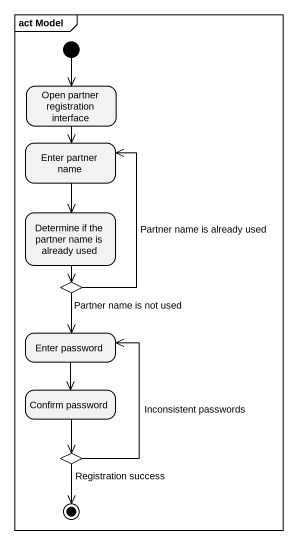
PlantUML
@startuml
mainframe act Model
hide empty description
state "Open partner registration interface" as Open_partner_registration
state "Enter partner name" as Enter_partner_name
state "Determine if the partner name is already used" as Determine_if_the_partner
state choice1 <<choice>>
state "Enter password" as Enter_password
state "Confirm password" as Confirm_password
state choice2 <<choice>>
[*] --> Open_partner_registration
Open_partner_registration --> Enter_partner_name
Enter_partner_name --> Determine_if_the_partner
Determine_if_the_partner --> choice1
choice1 -up-> Enter_partner_name : Partner name is already used
choice1 --> Enter_password : Partner name is not used
Enter_password --> Confirm_password
Confirm_password --> choice2
choice2 -up-> Enter_password : Inconsistent passwords
choice2 --> [*] : Registration success
@enduml
